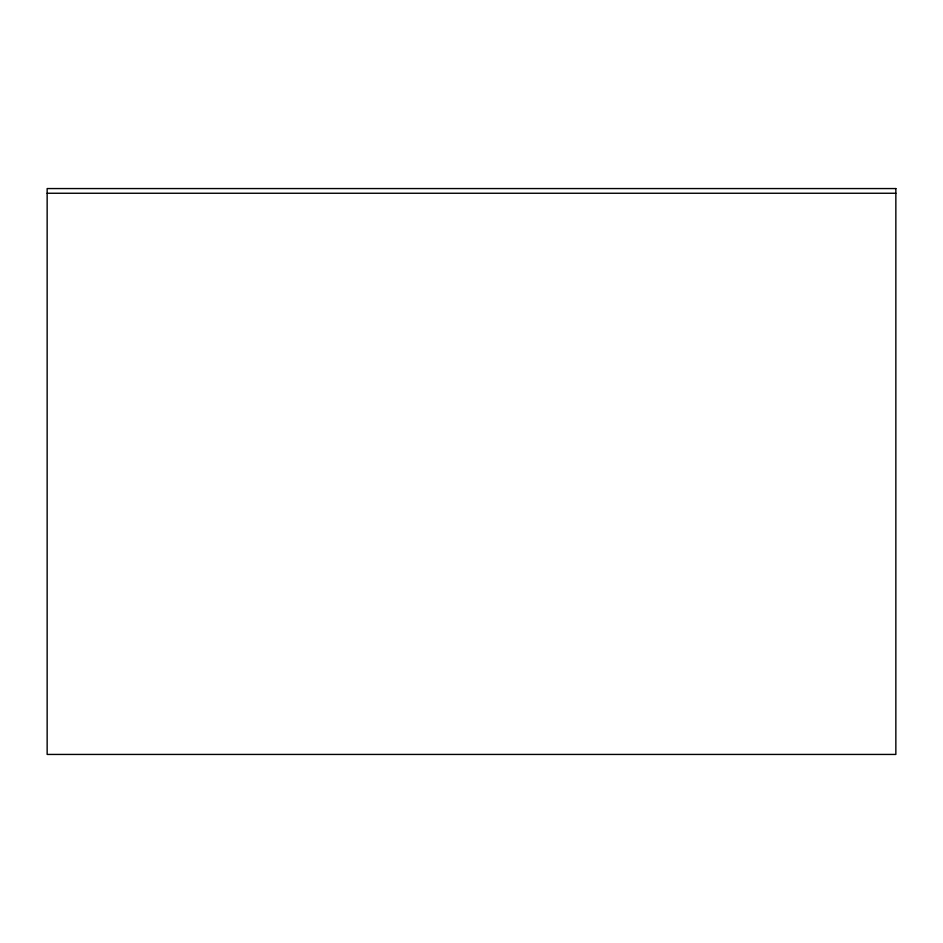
<?xml version="1.0" encoding="UTF-8"?>
<svg xmlns="http://www.w3.org/2000/svg" width="943" height="943" viewBox="0 0 943 943"><rect width="100%" height="100%" fill="white"/><g stroke="black" fill="none" stroke-linecap="round" stroke-linejoin="round"><path stroke-width="1.41" d="M47.15 193.256L895.85 193.256M895.85 188.565L47.15 188.565L47.15 754.435L895.85 754.435L895.85 188.565"/></g></svg>
